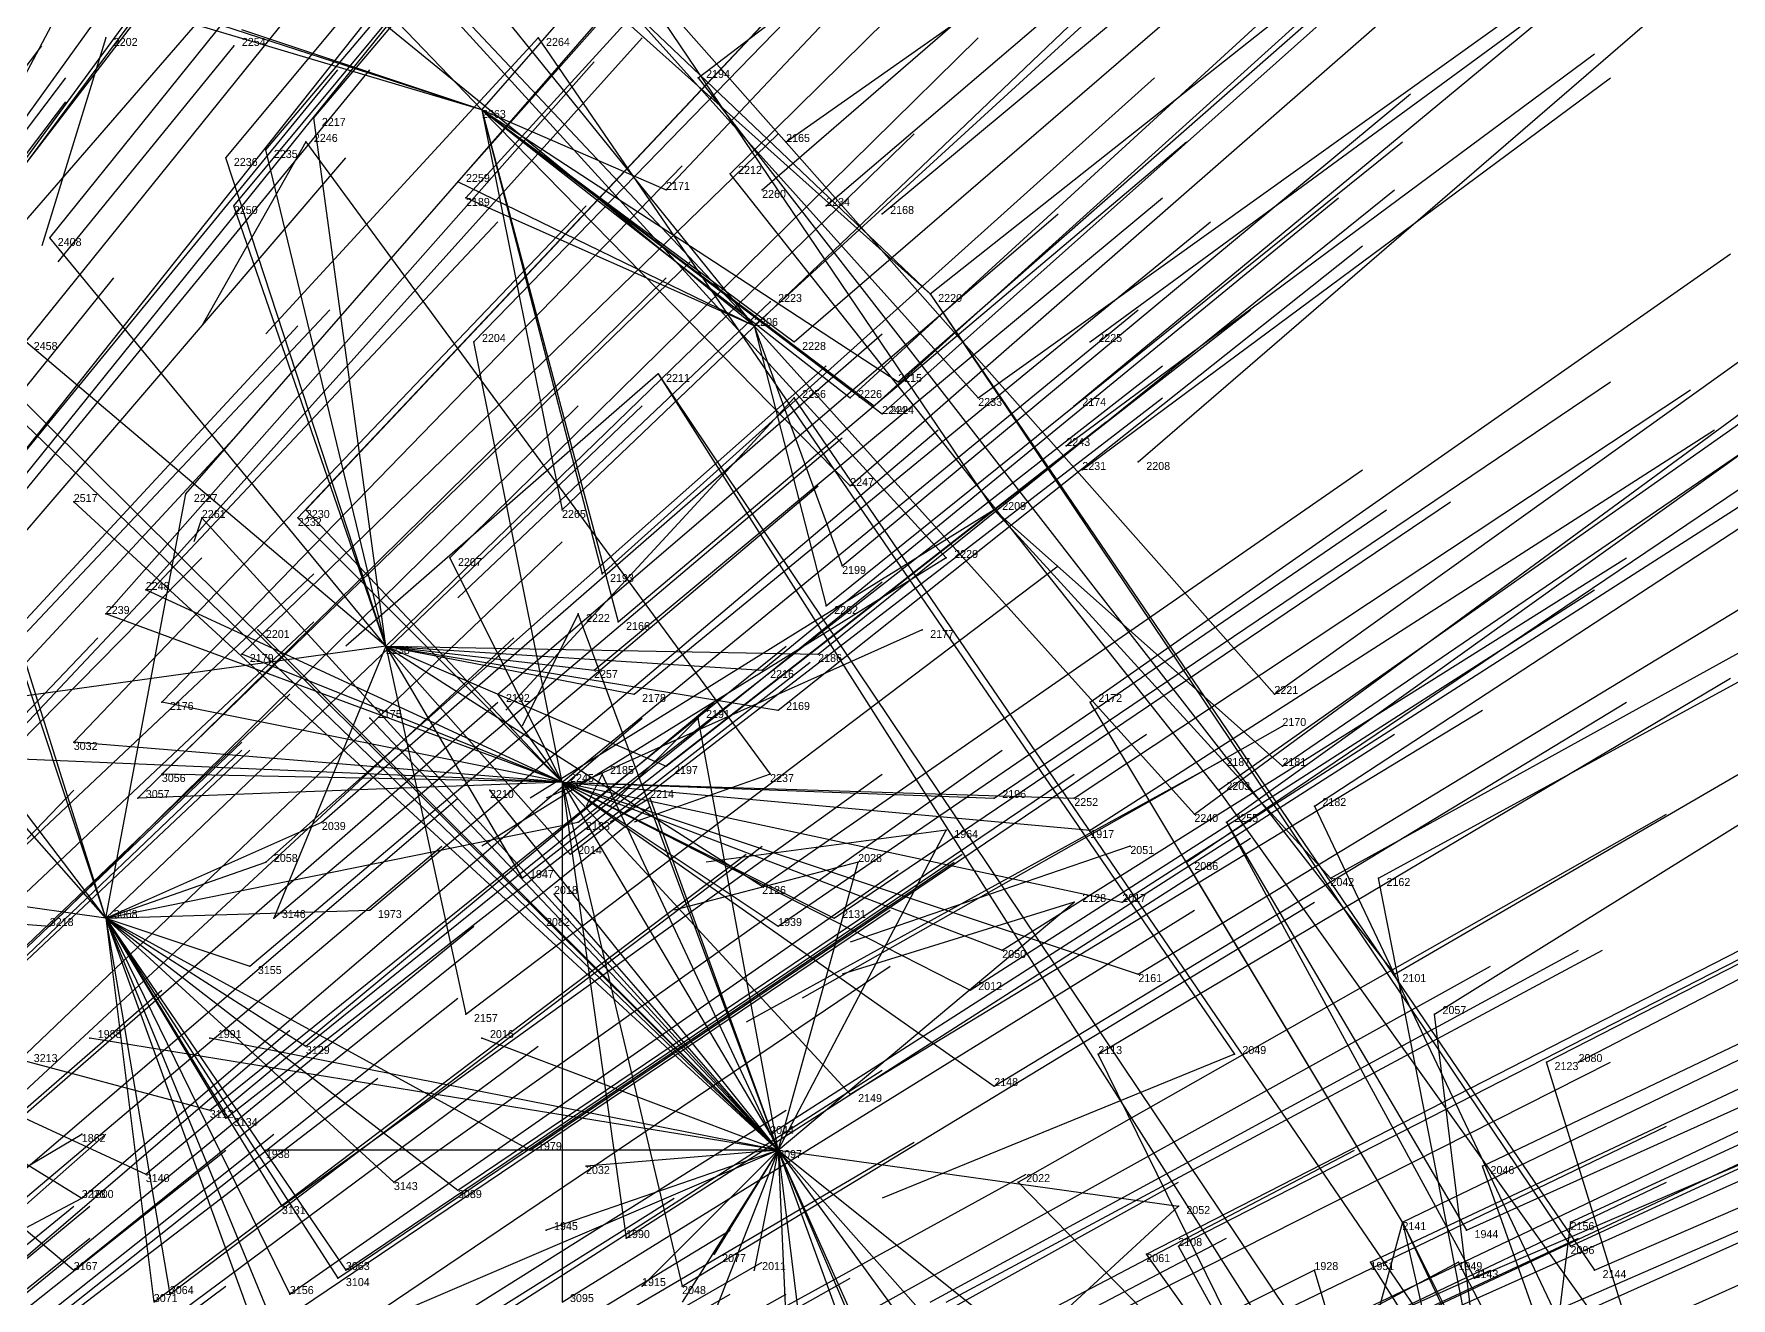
# Model space of a CAD drawing. Extents: x -0.5 to 0.59, y -0.5 to 0.58.
# Drawn here: x 0.251 to 0.4631, y 0.1965 to 0.3545 of the extents above; entities that cross this region are included whole.
import ezdxf

# ---------------------------------------------------------------- set-up
doc = ezdxf.new("R2010")
doc.units = 0
for name, color, linetype in [('Facilities', 3, 'CONTINUOUS'), ('Facilities_lines', 3, 'CONTINUOUS'), ('Normals', 1, 'CONTINUOUS'), ('Source_points', 5, 'CONTINUOUS'), ('Text', 3, 'CONTINUOUS')]:
    doc.layers.add(name, color=color, linetype=linetype)

msp = doc.modelspace()

# ---------------------------------------------------------------- linework, layer by layer
at = {"layer": 'Facilities', "color": 3}
for p in [(0.26, 0.354, -1.25), (0.276, 0.353, -1.25), (0.314, 0.354, -1.25), (0.334, 0.349, -1.25), (0.307, 0.345, -1.153), (0.285, 0.341, -1.25), (0.345, 0.341, -1.25), (0.342, 0.335, -1.196), (0.35, 0.333, -1.208), (0.357, 0.332, -1.25), (0.343, 0.321, -1.25), (0.363, 0.322, -1.25), (0.341, 0.318, -1.165), (0.383, 0.316, -1.243), (0.329, 0.312, -1.25), (0.381, 0.308, -1.226), (0.38, 0.303, -1.25), (0.382, 0.3, -1.25), (0.389, 0.301, -1.25), (0.371, 0.295, -1.25), (0.362, 0.28, -1.25), (0.295, 0.278, -1.012), (0.407, 0.268, -1.25), (0.4, 0.264, -1.25), (0.317, 0.261, -1.028), (0.399, 0.26, -1.192), (0.411, 0.258, -1.214), (0.4, 0.256, -1.188), (0.388, 0.253, -1.25), (0.26, 0.244, -0.892), (0.444, 0.226, -1.245), (0.344, 0.215, -1.25), (0.422, 0.206, -1.173), (0.443, 0.206, -1.22)]:
    msp.add_point(p, dxfattribs=at)
at = {"layer": 'Facilities_lines', "color": 3}
for p, q in [((0.363, 0.322, -1.25), (0.237, 0.435, -1.238)), ((0.363, 0.322, -1.25), (0.279, 0.402, -1.223)), ((0.307, 0.345, -1.153), (0.259, 0.395, -1.18)), ((0.272, 0.391, -1.25), (0.365, 0.289, -1.25)), ((0.341, 0.318, -1.165), (0.278, 0.385, -1.187)), ((0.344, 0.215, -1.25), (0.176, 0.377, -1.25)), ((0.308, 0.377, -1.25), (0.369, 0.309, -1.203)), ((0.314, 0.376, -1.224), (0.406, 0.272, -1.221)), ((0.341, 0.318, -1.165), (0.295, 0.375, -1.193)), ((0.371, 0.295, -1.25), (0.321, 0.369, -1.223)), ((0.307, 0.345, -1.153), (0.27, 0.357, -1.12)), ((0.341, 0.318, -1.165), (0.292, 0.358, -1.155)), ((0.307, 0.345, -1.153), (0.27, 0.356, -1.117)), ((0.307, 0.345, -1.153), (0.277, 0.355, -1.126)), ((0.344, 0.215, -1.25), (0.206, 0.352, -1.25)), ((0.314, 0.354, -1.25), (0.401, 0.227, -1.25)), ((0.334, 0.349, -1.25), (0.421, 0.237, -1.208)), ((0.295, 0.278, -1.012), (0.286, 0.344, -1.119)), ((0.307, 0.345, -1.153), (0.359, 0.311, -1.188)), ((0.307, 0.345, -1.153), (0.324, 0.281, -1.071)), ((0.307, 0.345, -1.153), (0.322, 0.287, -1.078)), ((0.307, 0.345, -1.153), (0.33, 0.335, -1.176)), ((0.307, 0.345, -1.153), (0.357, 0.307, -1.178)), ((0.307, 0.345, -1.153), (0.353, 0.309, -1.174)), ((0.307, 0.345, -1.153), (0.346, 0.316, -1.171)), ((0.307, 0.345, -1.153), (0.356, 0.308, -1.177)), ((0.307, 0.345, -1.153), (0.353, 0.298, -1.156)), ((0.307, 0.345, -1.153), (0.317, 0.295, -1.082)), ((0.295, 0.278, -1.012), (0.28, 0.34, -1.102)), ((0.285, 0.341, -1.25), (0.343, 0.262, -1.25)), ((0.295, 0.278, -1.012), (0.275, 0.339, -1.091)), ((0.341, 0.318, -1.165), (0.304, 0.336, -1.134)), ((0.399, 0.26, -1.192), (0.338, 0.337, -1.194)), ((0.295, 0.278, -1.012), (0.276, 0.333, -1.081)), ((0.341, 0.318, -1.165), (0.305, 0.334, -1.13)), ((0.295, 0.278, -1.012), (0.253, 0.329, -1.037)), ((0.363, 0.322, -1.25), (0.443, 0.203, -1.218)), ((0.363, 0.322, -1.25), (0.446, 0.2, -1.222)), ((0.295, 0.278, -1.012), (0.25, 0.316, -1.007)), ((0.317, 0.261, -1.028), (0.306, 0.316, -1.101)), ((0.341, 0.318, -1.165), (0.352, 0.288, -1.136)), ((0.341, 0.318, -1.165), (0.396, 0.257, -1.179)), ((0.341, 0.318, -1.165), (0.35, 0.283, -1.126)), ((0.329, 0.312, -1.25), (0.418, 0.172, -1.25)), ((0.329, 0.312, -1.25), (0.429, 0.163, -1.25)), ((0.432, 0.183, -1.25), (0.346, 0.309, -1.25)), ((0.26, 0.244, -0.892), (0.27, 0.297, -1.004)), ((0.26, 0.244, -0.892), (0.244, 0.295, -0.958)), ((0.344, 0.215, -1.25), (0.256, 0.296, -1.25)), ((0.317, 0.261, -1.028), (0.285, 0.295, -1.025)), ((0.371, 0.295, -1.25), (0.413, 0.249, -1.205)), ((0.371, 0.295, -1.25), (0.407, 0.263, -1.211)), ((0.344, 0.215, -1.25), (0.272, 0.294, -1.25)), ((0.317, 0.261, -1.028), (0.284, 0.294, -1.022)), ((0.26, 0.244, -0.892), (0.244, 0.292, -0.951)), ((0.317, 0.261, -1.028), (0.303, 0.289, -1.046)), ((0.317, 0.261, -1.028), (0.265, 0.285, -0.973)), ((0.317, 0.261, -1.028), (0.26, 0.282, -0.959)), ((0.344, 0.215, -1.25), (0.319, 0.282, -1.25)), ((0.344, 0.215, -1.25), (0.279, 0.28, -1.25)), ((0.295, 0.278, -1.012), (0.23, 0.269, -0.884)), ((0.26, 0.244, -0.892), (0.23, 0.278, -0.903)), ((0.26, 0.244, -0.892), (0.234, 0.278, -0.908)), ((0.295, 0.278, -1.012), (0.281, 0.244, -0.931)), ((0.295, 0.278, -1.012), (0.349, 0.277, -1.113)), ((0.295, 0.278, -1.012), (0.312, 0.249, -0.999)), ((0.295, 0.278, -1.012), (0.342, 0.248, -1.055)), ((0.295, 0.278, -1.012), (0.305, 0.232, -0.958)), ((0.295, 0.278, -1.012), (0.344, 0.27, -1.094)), ((0.295, 0.278, -1.012), (0.326, 0.272, -1.061)), ((0.295, 0.278, -1.012), (0.318, 0.252, -1.015)), ((0.295, 0.278, -1.012), (0.33, 0.263, -1.055)), ((0.295, 0.278, -1.012), (0.342, 0.275, -1.097)), ((0.295, 0.278, -1.012), (0.321, 0.275, -1.055)), ((0.317, 0.261, -1.028), (0.277, 0.277, -0.979)), ((0.317, 0.261, -1.028), (0.309, 0.272, -1.029)), ((0.317, 0.261, -1.028), (0.267, 0.271, -0.952)), ((0.422, 0.206, -1.173), (0.383, 0.271, -1.173)), ((0.344, 0.215, -1.25), (0.293, 0.269, -1.25)), ((0.344, 0.215, -1.25), (0.334, 0.269, -1.25)), ((0.317, 0.261, -1.028), (0.256, 0.266, -0.923)), ((0.317, 0.261, -1.028), (0.246, 0.264, -0.901)), ((0.317, 0.261, -1.028), (0.264, 0.259, -0.925)), ((0.317, 0.261, -1.028), (0.267, 0.262, -0.934)), ((0.317, 0.261, -1.028), (0.383, 0.255, -1.149)), ((0.317, 0.261, -1.028), (0.344, 0.243, -1.053)), ((0.317, 0.261, -1.028), (0.325, 0.204, -0.959)), ((0.317, 0.261, -1.028), (0.368, 0.235, -1.092)), ((0.317, 0.261, -1.028), (0.387, 0.246, -1.146)), ((0.317, 0.261, -1.028), (0.343, 0.217, -1.014)), ((0.317, 0.261, -1.028), (0.332, 0.198, -0.966)), ((0.317, 0.261, -1.028), (0.372, 0.24, -1.106)), ((0.317, 0.261, -1.028), (0.351, 0.244, -1.07)), ((0.317, 0.261, -1.028), (0.371, 0.223, -1.082)), ((0.317, 0.261, -1.028), (0.353, 0.222, -1.042)), ((0.317, 0.261, -1.028), (0.389, 0.237, -1.137)), ((0.317, 0.261, -1.028), (0.371, 0.259, -1.132)), ((0.317, 0.261, -1.028), (0.381, 0.259, -1.151)), ((0.317, 0.261, -1.028), (0.317, 0.196, -0.932)), ((0.344, 0.215, -1.25), (0.322, 0.262, -1.25)), ((0.344, 0.215, -1.25), (0.308, 0.26, -1.25)), ((0.344, 0.215, -1.25), (0.328, 0.259, -1.25)), ((0.399, 0.26, -1.192), (0.464, 0.169, -1.235)), ((0.411, 0.258, -1.214), (0.458, 0.159, -1.213)), ((0.26, 0.244, -0.892), (0.287, 0.256, -0.961)), ((0.26, 0.244, -0.892), (0.319, 0.256, -1.022)), ((0.344, 0.215, -1.25), (0.365, 0.255, -1.25)), ((0.4, 0.256, -1.188), (0.43, 0.205, -1.191)), ((0.4, 0.256, -1.188), (0.431, 0.199, -1.187)), ((0.26, 0.244, -0.892), (0.203, 0.252, -0.809)), ((0.26, 0.244, -0.892), (0.28, 0.251, -0.941)), ((0.344, 0.215, -1.25), (0.354, 0.251, -1.25)), ((0.422, 0.206, -1.173), (0.395, 0.251, -1.171)), ((0.432, 0.183, -1.25), (0.419, 0.249, -1.219)), ((0.185, 0.248, -0.774), (0.253, 0.243, -0.878)), ((0.344, 0.215, -1.25), (0.316, 0.247, -1.25)), ((0.344, 0.215, -1.25), (0.381, 0.246, -1.25)), ((0.26, 0.244, -0.892), (0.293, 0.245, -0.955)), ((0.26, 0.244, -0.892), (0.268, 0.197, -0.831)), ((0.26, 0.244, -0.892), (0.29, 0.2, -0.88)), ((0.26, 0.244, -0.892), (0.313, 0.215, -0.95)), ((0.26, 0.244, -0.892), (0.266, 0.196, -0.826)), ((0.26, 0.244, -0.892), (0.304, 0.21, -0.924)), ((0.26, 0.244, -0.892), (0.289, 0.199, -0.877)), ((0.26, 0.244, -0.892), (0.281, 0.193, -0.852)), ((0.26, 0.244, -0.892), (0.285, 0.228, -0.912)), ((0.26, 0.244, -0.892), (0.282, 0.208, -0.875)), ((0.26, 0.244, -0.892), (0.275, 0.219, -0.879)), ((0.26, 0.244, -0.892), (0.281, 0.186, -0.842)), ((0.26, 0.244, -0.892), (0.296, 0.211, -0.908)), ((0.26, 0.244, -0.892), (0.278, 0.238, -0.916)), ((0.26, 0.244, -0.892), (0.283, 0.197, -0.862)), ((0.344, 0.215, -1.25), (0.315, 0.244, -1.25)), ((0.213, 0.236, -0.796), (0.256, 0.2, -0.812)), ((0.213, 0.236, -0.796), (0.273, 0.22, -0.876)), ((0.213, 0.236, -0.796), (0.265, 0.212, -0.848)), ((0.213, 0.236, -0.796), (0.257, 0.209, -0.828)), ((0.432, 0.183, -1.25), (0.426, 0.232, -1.213)), ((0.344, 0.215, -1.25), (0.258, 0.229, -1.25)), ((0.344, 0.215, -1.25), (0.273, 0.229, -1.25)), ((0.344, 0.215, -1.25), (0.307, 0.229, -1.25)), ((0.41, 0.174, -1.113), (0.384, 0.227, -1.115)), ((0.493, 0.054, -1.241), (0.44, 0.226, -1.236)), ((0.127, 0.14, -1.25), (0.257, 0.217, -1.25)), ((0.344, 0.215, -1.25), (0.28, 0.215, -1.25)), ((0.344, 0.215, -1.25), (0.288, 0.191, -1.25)), ((0.344, 0.215, -1.25), (0.315, 0.205, -1.25)), ((0.344, 0.215, -1.25), (0.32, 0.213, -1.25)), ((0.344, 0.215, -1.25), (0.326, 0.169, -1.25)), ((0.344, 0.215, -1.25), (0.327, 0.198, -1.25)), ((0.344, 0.215, -1.25), (0.332, 0.196, -1.25)), ((0.344, 0.215, -1.25), (0.336, 0.202, -1.25)), ((0.344, 0.215, -1.25), (0.341, 0.2, -1.25)), ((0.344, 0.215, -1.25), (0.346, 0.17, -1.25)), ((0.344, 0.215, -1.25), (0.35, 0.166, -1.25)), ((0.344, 0.215, -1.25), (0.375, 0.18, -1.25)), ((0.344, 0.215, -1.25), (0.361, 0.177, -1.25)), ((0.344, 0.215, -1.25), (0.374, 0.191, -1.25)), ((0.344, 0.215, -1.25), (0.377, 0.124, -1.25)), ((0.344, 0.215, -1.25), (0.394, 0.208, -1.25)), ((0.344, 0.215, -1.25), (0.457, 0.06, -1.25)), ((0.344, 0.215, -1.25), (0.359, 0.18, -1.25)), ((0.468, 0.111, -1.202), (0.432, 0.213, -1.204)), ((0.41, 0.174, -1.113), (0.374, 0.211, -1.074)), ((0.127, 0.14, -1.25), (0.257, 0.209, -1.25)), ((0.422, 0.206, -1.173), (0.416, 0.184, -1.137)), ((0.422, 0.206, -1.173), (0.462, 0.126, -1.196)), ((0.422, 0.206, -1.173), (0.459, 0.128, -1.192)), ((0.422, 0.206, -1.173), (0.43, 0.171, -1.157)), ((0.443, 0.206, -1.22), (0.437, 0.158, -1.25)), ((0.41, 0.174, -1.113), (0.39, 0.202, -1.097)), ((0.41, 0.174, -1.113), (0.394, 0.203, -1.108)), ((0.459, 0.041, -1.25), (0.411, 0.2, -1.25)), ((0.451, 0.149, -1.187), (0.418, 0.201, -1.159)), ((0.476, 0.111, -1.222), (0.429, 0.201, -1.25))]:
    msp.add_line(p, q, dxfattribs=at)
at = {"layer": 'Normals', "color": 1}
for p, q in [((0.286, 0.344, -1.119), (0.346, 0.415, -1.082)), ((0.307, 0.345, -1.153), (0.368, 0.415, -1.118)), ((0.275, 0.339, -1.091), (0.334, 0.41, -1.053)), ((0.28, 0.34, -1.102), (0.34, 0.411, -1.064)), ((0.304, 0.336, -1.134), (0.366, 0.406, -1.097)), ((0.33, 0.335, -1.176), (0.397, 0.406, -1.155)), ((0.338, 0.337, -1.194), (0.409, 0.407, -1.18)), ((0.242, 0.328, -1.02), (0.297, 0.403, -0.982)), ((0.276, 0.333, -1.081), (0.335, 0.404, -1.043)), ((0.237, 0.326, -1.007), (0.291, 0.401, -0.969)), ((0.253, 0.329, -1.037), (0.311, 0.401, -0.999)), ((0.305, 0.334, -1.13), (0.367, 0.402, -1.092)), ((0.342, 0.335, -1.196), (0.417, 0.4, -1.19)), ((0.334, 0.349, -1.25), (0.398, 0.398, -1.31)), ((0.35, 0.333, -1.208), (0.426, 0.398, -1.206)), ((0.272, 0.391, -1.25), (0.246, 0.342, -1.167)), ((0.25, 0.316, -1.007), (0.308, 0.388, -0.969)), ((0.357, 0.332, -1.25), (0.423, 0.387, -1.302)), ((0.345, 0.341, -1.25), (0.406, 0.384, -1.317)), ((0.306, 0.316, -1.101), (0.371, 0.383, -1.063)), ((0.341, 0.318, -1.165), (0.412, 0.383, -1.138)), ((0.226, 0.306, -0.95), (0.281, 0.38, -0.912)), ((0.346, 0.316, -1.171), (0.419, 0.379, -1.147)), ((0.359, 0.311, -1.188), (0.433, 0.376, -1.173)), ((0.353, 0.309, -1.174), (0.425, 0.375, -1.152)), ((0.356, 0.308, -1.177), (0.429, 0.374, -1.16)), ((0.383, 0.316, -1.243), (0.462, 0.374, -1.265)), ((0.357, 0.307, -1.178), (0.431, 0.373, -1.163)), ((0.381, 0.308, -1.226), (0.457, 0.371, -1.243)), ((0.281, 0.367, -1.25), (0.242, 0.322, -1.17)), ((0.244, 0.295, -0.958), (0.302, 0.368, -0.92)), ((0.27, 0.297, -1.004), (0.331, 0.367, -0.967)), ((0.363, 0.322, -1.25), (0.421, 0.368, -1.317)), ((0.369, 0.309, -1.203), (0.45, 0.367, -1.207)), ((0.212, 0.289, -0.895), (0.269, 0.363, -0.859)), ((0.244, 0.292, -0.951), (0.302, 0.364, -0.913)), ((0.285, 0.295, -1.025), (0.349, 0.363, -0.989)), ((0.284, 0.294, -1.022), (0.348, 0.362, -0.986)), ((0.353, 0.298, -1.156), (0.425, 0.361, -1.127)), ((0.317, 0.295, -1.082), (0.384, 0.359, -1.045)), ((0.389, 0.301, -1.25), (0.455, 0.358, -1.299)), ((0.196, 0.279, -0.852), (0.252, 0.353, -0.816)), ((0.26, 0.354, -1.25), (0.252, 0.328, -1.154)), ((0.276, 0.353, -1.25), (0.254, 0.326, -1.156)), ((0.265, 0.285, -0.973), (0.327, 0.354, -0.936)), ((0.314, 0.354, -1.25), (0.28, 0.317, -1.163)), ((0.303, 0.289, -1.046), (0.369, 0.354, -1.01)), ((0.38, 0.303, -1.25), (0.446, 0.352, -1.307)), ((0.23, 0.278, -0.903), (0.289, 0.35, -0.866)), ((0.234, 0.278, -0.908), (0.293, 0.35, -0.871)), ((0.26, 0.282, -0.959), (0.321, 0.351, -0.921)), ((0.199, 0.275, -0.848), (0.255, 0.349, -0.811)), ((0.322, 0.287, -1.078), (0.391, 0.349, -1.041)), ((0.382, 0.3, -1.25), (0.448, 0.349, -1.307)), ((0.199, 0.272, -0.842), (0.255, 0.346, -0.806)), ((0.352, 0.288, -1.136), (0.423, 0.347, -1.099)), ((0.277, 0.277, -0.979), (0.344, 0.342, -0.942)), ((0.295, 0.278, -1.012), (0.361, 0.342, -0.975)), ((0.285, 0.341, -1.25), (0.272, 0.318, -1.154)), ((0.324, 0.281, -1.071), (0.395, 0.341, -1.035)), ((0.35, 0.283, -1.126), (0.422, 0.341, -1.088)), ((0.23, 0.269, -0.884), (0.29, 0.339, -0.846)), ((0.267, 0.271, -0.952), (0.332, 0.338, -0.914)), ((0.256, 0.266, -0.923), (0.32, 0.333, -0.885)), ((0.321, 0.275, -1.055), (0.392, 0.334, -1.018)), ((0.342, 0.275, -1.097), (0.414, 0.334, -1.06)), ((0.349, 0.277, -1.113), (0.421, 0.335, -1.076)), ((0.246, 0.264, -0.901), (0.309, 0.331, -0.863)), ((0.309, 0.272, -1.029), (0.379, 0.332, -0.992)), ((0.326, 0.272, -1.061), (0.398, 0.331, -1.023)), ((0.406, 0.272, -1.221), (0.487, 0.33, -1.227)), ((0.344, 0.27, -1.094), (0.417, 0.328, -1.057)), ((0.383, 0.271, -1.173), (0.463, 0.327, -1.152)), ((0.267, 0.262, -0.934), (0.333, 0.326, -0.897)), ((0.203, 0.252, -0.809), (0.261, 0.324, -0.772)), ((0.264, 0.259, -0.925), (0.33, 0.324, -0.887)), ((0.343, 0.321, -1.25), (0.304, 0.284, -1.166)), ((0.224, 0.252, -0.843), (0.288, 0.32, -0.807)), ((0.317, 0.261, -1.028), (0.389, 0.32, -0.99)), ((0.33, 0.263, -1.055), (0.403, 0.32, -1.017)), ((0.407, 0.263, -1.211), (0.489, 0.319, -1.21)), ((0.221, 0.25, -0.833), (0.284, 0.318, -0.796)), ((0.287, 0.256, -0.961), (0.357, 0.317, -0.924)), ((0.399, 0.26, -1.192), (0.48, 0.317, -1.178)), ((0.396, 0.257, -1.179), (0.475, 0.315, -1.163)), ((0.4, 0.256, -1.188), (0.481, 0.314, -1.176)), ((0.28, 0.251, -0.941), (0.35, 0.313, -0.904)), ((0.329, 0.312, -1.25), (0.29, 0.278, -1.164)), ((0.319, 0.256, -1.022), (0.392, 0.313, -0.985)), ((0.411, 0.258, -1.214), (0.495, 0.313, -1.214)), ((0.371, 0.259, -1.132), (0.448, 0.311, -1.095)), ((0.381, 0.259, -1.151), (0.458, 0.31, -1.114)), ((0.253, 0.243, -0.878), (0.319, 0.308, -0.839)), ((0.26, 0.244, -0.892), (0.327, 0.308, -0.854)), ((0.346, 0.309, -1.25), (0.31, 0.27, -1.165)), ((0.318, 0.252, -1.015), (0.392, 0.309, -0.978)), ((0.312, 0.249, -0.999), (0.385, 0.306, -0.961)), ((0.213, 0.236, -0.796), (0.277, 0.305, -0.76)), ((0.281, 0.244, -0.931), (0.352, 0.304, -0.893)), ((0.293, 0.245, -0.955), (0.364, 0.305, -0.919)), ((0.383, 0.255, -1.149), (0.461, 0.305, -1.112)), ((0.395, 0.251, -1.171), (0.475, 0.305, -1.146)), ((0.342, 0.248, -1.055), (0.417, 0.3, -1.016)), ((0.278, 0.238, -0.916), (0.349, 0.298, -0.879)), ((0.413, 0.249, -1.205), (0.5, 0.297, -1.205)), ((0.419, 0.249, -1.219), (0.507, 0.297, -1.228)), ((0.256, 0.296, -1.25), (0.256, 0.296, -1.15)), ((0.371, 0.295, -1.25), (0.313, 0.259, -1.177)), ((0.344, 0.243, -1.053), (0.42, 0.295, -1.014)), ((0.351, 0.244, -1.07), (0.428, 0.296, -1.032)), ((0.387, 0.246, -1.146), (0.465, 0.296, -1.109)), ((0.272, 0.294, -1.25), (0.271, 0.291, -1.15)), ((0.25, 0.227, -0.844), (0.317, 0.291, -0.805)), ((0.207, 0.223, -0.761), (0.272, 0.289, -0.724)), ((0.365, 0.289, -1.25), (0.307, 0.253, -1.177)), ((0.372, 0.24, -1.106), (0.45, 0.289, -1.069)), ((0.218, 0.223, -0.78), (0.286, 0.287, -0.744)), ((0.305, 0.232, -0.958), (0.379, 0.288, -0.921)), ((0.421, 0.237, -1.208), (0.507, 0.287, -1.213)), ((0.285, 0.228, -0.912), (0.357, 0.286, -0.875)), ((0.368, 0.235, -1.092), (0.446, 0.285, -1.054)), ((0.389, 0.237, -1.137), (0.468, 0.285, -1.1)), ((0.426, 0.232, -1.213), (0.511, 0.285, -1.222)), ((0.319, 0.282, -1.25), (0.312, 0.268, -1.151)), ((0.219, 0.218, -0.771), (0.286, 0.281, -0.734)), ((0.279, 0.28, -1.25), (0.279, 0.28, -1.15)), ((0.362, 0.28, -1.25), (0.315, 0.259, -1.165)), ((0.195, 0.212, -0.72), (0.259, 0.279, -0.683)), ((0.243, 0.216, -0.812), (0.311, 0.279, -0.775)), ((0.273, 0.22, -0.876), (0.345, 0.278, -0.838)), ((0.275, 0.219, -0.879), (0.348, 0.276, -0.842)), ((0.384, 0.227, -1.115), (0.463, 0.274, -1.077)), ((0.216, 0.208, -0.751), (0.283, 0.272, -0.713)), ((0.239, 0.21, -0.796), (0.309, 0.271, -0.758)), ((0.265, 0.212, -0.848), (0.336, 0.271, -0.81)), ((0.353, 0.222, -1.042), (0.432, 0.27, -1.005)), ((0.371, 0.223, -1.082), (0.45, 0.271, -1.044)), ((0.44, 0.226, -1.236), (0.526, 0.27, -1.263)), ((0.444, 0.226, -1.245), (0.529, 0.27, -1.272)), ((0.257, 0.209, -0.828), (0.327, 0.269, -0.79)), ((0.293, 0.269, -1.25), (0.293, 0.269, -1.15)), ((0.334, 0.269, -1.25), (0.323, 0.258, -1.151)), ((0.407, 0.268, -1.25), (0.347, 0.234, -1.178)), ((0.21, 0.202, -0.729), (0.277, 0.266, -0.692)), ((0.313, 0.215, -0.95), (0.39, 0.267, -0.913)), ((0.343, 0.217, -1.014), (0.421, 0.267, -0.977)), ((0.21, 0.201, -0.726), (0.277, 0.265, -0.689)), ((0.211, 0.202, -0.73), (0.278, 0.265, -0.692)), ((0.296, 0.211, -0.908), (0.372, 0.265, -0.873)), ((0.4, 0.264, -1.25), (0.34, 0.231, -1.176)), ((0.282, 0.208, -0.875), (0.357, 0.262, -0.839)), ((0.304, 0.21, -0.924), (0.381, 0.262, -0.888)), ((0.322, 0.262, -1.25), (0.32, 0.258, -1.15)), ((0.343, 0.262, -1.25), (0.326, 0.256, -1.152)), ((0.192, 0.193, -0.68), (0.256, 0.26, -0.642)), ((0.234, 0.199, -0.768), (0.304, 0.259, -0.731)), ((0.308, 0.26, -1.25), (0.308, 0.26, -1.15)), ((0.328, 0.259, -1.25), (0.323, 0.256, -1.15)), ((0.256, 0.2, -0.812), (0.328, 0.258, -0.774)), ((0.374, 0.211, -1.074), (0.455, 0.257, -1.036)), ((0.365, 0.255, -1.25), (0.335, 0.251, -1.155)), ((0.432, 0.213, -1.204), (0.522, 0.256, -1.212)), ((0.231, 0.193, -0.751), (0.302, 0.253, -0.714)), ((0.268, 0.197, -0.831), (0.342, 0.253, -0.794)), ((0.325, 0.204, -0.959), (0.403, 0.254, -0.922)), ((0.388, 0.253, -1.25), (0.353, 0.241, -1.157)), ((0.266, 0.196, -0.826), (0.34, 0.252, -0.788)), ((0.289, 0.199, -0.877), (0.366, 0.251, -0.841)), ((0.29, 0.2, -0.88), (0.367, 0.252, -0.844)), ((0.354, 0.251, -1.25), (0.331, 0.245, -1.153)), ((0.283, 0.197, -0.862), (0.359, 0.25, -0.826)), ((0.316, 0.247, -1.25), (0.316, 0.247, -1.15)), ((0.332, 0.198, -0.966), (0.411, 0.246, -0.929)), ((0.381, 0.246, -1.25), (0.352, 0.237, -1.155)), ((0.422, 0.206, -1.173), (0.509, 0.248, -1.148)), ((0.43, 0.205, -1.191), (0.521, 0.246, -1.183)), ((0.443, 0.206, -1.22), (0.532, 0.247, -1.237)), ((0.281, 0.193, -0.852), (0.358, 0.245, -0.815)), ((0.315, 0.244, -1.25), (0.315, 0.244, -1.15)), ((0.317, 0.196, -0.932), (0.396, 0.245, -0.895)), ((0.39, 0.202, -1.097), (0.472, 0.244, -1.06)), ((0.394, 0.203, -1.108), (0.476, 0.245, -1.07)), ((0.443, 0.203, -1.218), (0.532, 0.244, -1.235)), ((0.234, 0.184, -0.745), (0.306, 0.243, -0.708)), ((0.363, 0.196, -1.03), (0.444, 0.24, -0.993)), ((0.365, 0.196, -1.037), (0.447, 0.24, -0.999)), ((0.418, 0.201, -1.159), (0.503, 0.241, -1.125)), ((0.281, 0.186, -0.842), (0.358, 0.238, -0.805)), ((0.352, 0.193, -1.003), (0.433, 0.238, -0.966)), ((0.431, 0.199, -1.187), (0.522, 0.238, -1.174)), ((0.446, 0.2, -1.222), (0.536, 0.239, -1.242)), ((0.197, 0.174, -0.657), (0.267, 0.235, -0.62)), ((0.231, 0.176, -0.726), (0.304, 0.234, -0.689)), ((0.423, 0.194, -1.164), (0.508, 0.234, -1.131)), ((0.212, 0.169, -0.678), (0.283, 0.23, -0.641)), ((0.258, 0.229, -1.25), (0.258, 0.229, -1.15)), ((0.273, 0.229, -1.25), (0.273, 0.229, -1.15)), ((0.307, 0.229, -1.25), (0.307, 0.229, -1.15)), ((0.24, 0.173, -0.74), (0.314, 0.228, -0.702)), ((0.401, 0.227, -1.25), (0.357, 0.209, -1.162)), ((0.279, 0.175, -0.822), (0.357, 0.225, -0.785)), ((0.365, 0.184, -1.022), (0.448, 0.226, -0.985)), ((0.396, 0.185, -1.091), (0.48, 0.225, -1.055)), ((0.221, 0.168, -0.694), (0.294, 0.224, -0.656)), ((0.425, 0.186, -1.16), (0.51, 0.224, -1.123)), ((0.416, 0.184, -1.137), (0.501, 0.221, -1.099)), ((0.267, 0.171, -0.793), (0.345, 0.22, -0.755)), ((0.191, 0.156, -0.617), (0.26, 0.217, -0.579)), ((0.208, 0.159, -0.655), (0.281, 0.217, -0.617)), ((0.257, 0.217, -1.25), (0.257, 0.217, -1.15)), ((0.372, 0.178, -1.031), (0.455, 0.218, -0.993)), ((0.202, 0.157, -0.639), (0.275, 0.215, -0.603)), ((0.28, 0.215, -1.25), (0.28, 0.215, -1.15)), ((0.281, 0.169, -0.819), (0.361, 0.216, -0.782)), ((0.334, 0.172, -0.939), (0.416, 0.215, -0.902)), ((0.344, 0.215, -1.25), (0.342, 0.213, -1.15)), ((0.32, 0.213, -1.25), (0.32, 0.213, -1.15)), ((0.293, 0.167, -0.844), (0.375, 0.212, -0.807)), ((0.313, 0.166, -0.885), (0.394, 0.211, -0.848)), ((0.371, 0.171, -1.021), (0.455, 0.211, -0.983)), ((0.381, 0.174, -1.046), (0.466, 0.212, -1.01)), ((0.41, 0.174, -1.113), (0.495, 0.212, -1.077)), ((0.184, 0.149, -0.592), (0.256, 0.208, -0.554)), ((0.187, 0.149, -0.597), (0.258, 0.208, -0.558)), ((0.253, 0.16, -0.749), (0.331, 0.209, -0.71)), ((0.257, 0.209, -1.25), (0.257, 0.209, -1.15)), ((0.394, 0.208, -1.25), (0.368, 0.184, -1.156)), ((0.186, 0.146, -0.591), (0.258, 0.204, -0.552)), ((0.259, 0.157, -0.758), (0.338, 0.205, -0.719)), ((0.315, 0.205, -1.25), (0.315, 0.205, -1.15)), ((0.318, 0.161, -0.891), (0.4, 0.204, -0.854)), ((0.36, 0.165, -0.99), (0.444, 0.204, -0.952)), ((0.336, 0.202, -1.25), (0.336, 0.202, -1.15)), ((0.262, 0.155, -0.761), (0.342, 0.201, -0.722)), ((0.341, 0.2, -1.25), (0.341, 0.2, -1.15)), ((0.348, 0.162, -0.961), (0.433, 0.2, -0.923)), ((0.429, 0.201, -1.25), (0.373, 0.171, -1.172)), ((0.411, 0.2, -1.25), (0.375, 0.182, -1.159)), ((0.201, 0.143, -0.616), (0.275, 0.198, -0.578)), ((0.273, 0.154, -0.783), (0.353, 0.199, -0.744)), ((0.327, 0.198, -1.25), (0.327, 0.198, -1.15)), ((0.258, 0.151, -0.748), (0.338, 0.197, -0.709)), ((0.264, 0.152, -0.762), (0.345, 0.197, -0.723))]:
    msp.add_line(p, q, dxfattribs=at)
at = {"layer": 'Source_points', "color": 5}
for p in [(0.286, 0.344, -1.119), (0.28, 0.34, -1.102), (0.275, 0.339, -1.091), (0.304, 0.336, -1.134), (0.338, 0.337, -1.194), (0.276, 0.333, -1.081), (0.305, 0.334, -1.13), (0.33, 0.335, -1.176), (0.253, 0.329, -1.037), (0.306, 0.316, -1.101), (0.346, 0.316, -1.171), (0.359, 0.311, -1.188), (0.346, 0.309, -1.25), (0.353, 0.309, -1.174), (0.356, 0.308, -1.177), (0.369, 0.309, -1.203), (0.357, 0.307, -1.178), (0.27, 0.297, -1.004), (0.353, 0.298, -1.156), (0.256, 0.296, -1.25), (0.285, 0.295, -1.025), (0.317, 0.295, -1.082), (0.272, 0.294, -1.25), (0.284, 0.294, -1.022), (0.303, 0.289, -1.046), (0.365, 0.289, -1.25), (0.322, 0.287, -1.078), (0.352, 0.288, -1.136), (0.265, 0.285, -0.973), (0.26, 0.282, -0.959), (0.319, 0.282, -1.25), (0.35, 0.283, -1.126), (0.279, 0.28, -1.25), (0.324, 0.281, -1.071), (0.277, 0.277, -0.979), (0.349, 0.277, -1.113), (0.321, 0.275, -1.055), (0.342, 0.275, -1.097), (0.309, 0.272, -1.029), (0.326, 0.272, -1.061), (0.406, 0.272, -1.221), (0.267, 0.271, -0.952), (0.344, 0.27, -1.094), (0.383, 0.271, -1.173), (0.293, 0.269, -1.25), (0.334, 0.269, -1.25), (0.256, 0.266, -0.923), (0.33, 0.263, -1.055), (0.407, 0.263, -1.211), (0.267, 0.262, -0.934), (0.322, 0.262, -1.25), (0.343, 0.262, -1.25), (0.264, 0.259, -0.925), (0.308, 0.26, -1.25), (0.328, 0.259, -1.25), (0.371, 0.259, -1.132), (0.381, 0.259, -1.151), (0.396, 0.257, -1.179), (0.287, 0.256, -0.961), (0.319, 0.256, -1.022), (0.365, 0.255, -1.25), (0.383, 0.255, -1.149), (0.28, 0.251, -0.941), (0.318, 0.252, -1.015), (0.354, 0.251, -1.25), (0.395, 0.251, -1.171), (0.312, 0.249, -0.999), (0.413, 0.249, -1.205), (0.419, 0.249, -1.219), (0.316, 0.247, -1.25), (0.342, 0.248, -1.055), (0.381, 0.246, -1.25), (0.387, 0.246, -1.146), (0.281, 0.244, -0.931), (0.293, 0.245, -0.955), (0.315, 0.244, -1.25), (0.351, 0.244, -1.07), (0.253, 0.243, -0.878), (0.344, 0.243, -1.053), (0.372, 0.24, -1.106), (0.278, 0.238, -0.916), (0.389, 0.237, -1.137), (0.421, 0.237, -1.208), (0.368, 0.235, -1.092), (0.305, 0.232, -0.958), (0.426, 0.232, -1.213), (0.258, 0.229, -1.25), (0.273, 0.229, -1.25), (0.307, 0.229, -1.25), (0.285, 0.228, -0.912), (0.384, 0.227, -1.115), (0.401, 0.227, -1.25), (0.44, 0.226, -1.236), (0.371, 0.223, -1.082), (0.353, 0.222, -1.042), (0.273, 0.22, -0.876), (0.275, 0.219, -0.879), (0.257, 0.217, -1.25), (0.343, 0.217, -1.014), (0.28, 0.215, -1.25), (0.313, 0.215, -0.95), (0.32, 0.213, -1.25), (0.432, 0.213, -1.204), (0.265, 0.212, -0.848), (0.296, 0.211, -0.908), (0.304, 0.21, -0.924), (0.374, 0.211, -1.074), (0.257, 0.209, -1.25), (0.257, 0.209, -0.828), (0.282, 0.208, -0.875), (0.394, 0.208, -1.25), (0.315, 0.205, -1.25), (0.325, 0.204, -0.959), (0.43, 0.205, -1.191), (0.336, 0.202, -1.25), (0.39, 0.202, -1.097), (0.394, 0.203, -1.108), (0.443, 0.203, -1.218), (0.256, 0.2, -0.812), (0.29, 0.2, -0.88), (0.341, 0.2, -1.25), (0.411, 0.2, -1.25), (0.418, 0.201, -1.159), (0.429, 0.201, -1.25), (0.446, 0.2, -1.222), (0.289, 0.199, -0.877), (0.327, 0.198, -1.25), (0.332, 0.198, -0.966), (0.431, 0.199, -1.187), (0.268, 0.197, -0.831), (0.283, 0.197, -0.862)]:
    msp.add_point(p, dxfattribs=at)

# ---------------------------------------------------------------- texts
at = {"layer": 'Text', "color": 3}
for s, p in [('2202', (0.261, 0.353, -1.25)), ('2254', (0.277, 0.353, -1.25)), ('2264', (0.315, 0.353, -1.25)), ('2194', (0.335, 0.349, -1.25)), ('2217', (0.287, 0.343, -1.119)), ('2263', (0.307, 0.344, -1.153)), ('2246', (0.286, 0.341, -1.25)), ('2165', (0.345, 0.341, -1.25)), ('2235', (0.281, 0.339, -1.102)), ('2236', (0.276, 0.338, -1.091)), ('2212', (0.339, 0.337, -1.194)), ('2259', (0.305, 0.336, -1.134)), ('2171', (0.33, 0.335, -1.176)), ('2260', (0.342, 0.334, -1.196)), ('2250', (0.276, 0.332, -1.081)), ('2189', (0.305, 0.333, -1.13)), ('2234', (0.35, 0.333, -1.208)), ('2168', (0.358, 0.332, -1.25)), ('2408', (0.254, 0.328, -1.037)), ('2223', (0.344, 0.321, -1.25)), ('2220', (0.364, 0.321, -1.25)), ('2206', (0.341, 0.318, -1.165)), ('2458', (0.251, 0.315, -1.007)), ('2204', (0.307, 0.316, -1.101)), ('2228', (0.347, 0.315, -1.171)), ('2225', (0.384, 0.316, -1.243)), ('2211', (0.33, 0.311, -1.25)), ('2215', (0.359, 0.311, -1.188)), ('2256', (0.347, 0.309, -1.25)), ('2226', (0.354, 0.309, -1.174)), ('2244', (0.357, 0.307, -1.177)), ('2224', (0.358, 0.307, -1.178)), ('2233', (0.369, 0.308, -1.203)), ('2174', (0.382, 0.308, -1.226)), ('2243', (0.38, 0.303, -1.25)), ('2247', (0.353, 0.298, -1.156)), ('2231', (0.382, 0.3, -1.25)), ('2208', (0.39, 0.3, -1.25)), ('2517', (0.256, 0.296, -1.25)), ('2227', (0.271, 0.296, -1.004)), ('2261', (0.272, 0.294, -1.25)), ('2230', (0.285, 0.294, -1.025)), ('2265', (0.317, 0.294, -1.082)), ('2209', (0.372, 0.295, -1.25)), ('2232', (0.284, 0.293, -1.022)), ('2207', (0.304, 0.288, -1.046)), ('2229', (0.366, 0.289, -1.25)), ('2193', (0.323, 0.286, -1.078)), ('2199', (0.352, 0.287, -1.136)), ('2248', (0.265, 0.285, -0.973)), ('2239', (0.26, 0.282, -0.959)), ('2222', (0.32, 0.281, -1.25)), ('2262', (0.351, 0.282, -1.126)), ('2201', (0.28, 0.279, -1.25)), ('2166', (0.325, 0.28, -1.071)), ('2177', (0.363, 0.279, -1.25)), ('2238', (0.295, 0.277, -1.012)), ('2179', (0.278, 0.276, -0.979)), ('2186', (0.349, 0.276, -1.113)), ('2257', (0.321, 0.274, -1.055)), ('2216', (0.343, 0.274, -1.097)), ('2192', (0.31, 0.271, -1.029)), ('2178', (0.327, 0.271, -1.061)), ('2172', (0.384, 0.271, -1.173)), ('2221', (0.406, 0.272, -1.221)), ('2176', (0.268, 0.27, -0.952)), ('2175', (0.294, 0.269, -1.25)), ('2191', (0.335, 0.269, -1.25)), ('2169', (0.345, 0.27, -1.094)), ('2170', (0.407, 0.268, -1.25)), ('3032', (0.256, 0.265, -0.923)), ('2185', (0.323, 0.262, -1.25)), ('2197', (0.331, 0.262, -1.055)), ('2187', (0.4, 0.263, -1.25)), ('2181', (0.407, 0.263, -1.211)), ('3056', (0.267, 0.261, -0.934)), ('2245', (0.318, 0.261, -1.028)), ('2237', (0.343, 0.261, -1.25)), ('2203', (0.4, 0.26, -1.192)), ('3057', (0.265, 0.259, -0.925)), ('2210', (0.308, 0.259, -1.25)), ('2214', (0.328, 0.259, -1.25)), ('2196', (0.372, 0.259, -1.132)), ('2252', (0.381, 0.258, -1.151)), ('2182', (0.412, 0.258, -1.214)), ('2240', (0.396, 0.256, -1.179)), ('2255', (0.401, 0.256, -1.188)), ('2039', (0.287, 0.255, -0.961)), ('2183', (0.32, 0.255, -1.022)), ('1964', (0.366, 0.254, -1.25)), ('1917', (0.383, 0.254, -1.149)), ('2014', (0.319, 0.252, -1.015)), ('2051', (0.388, 0.252, -1.25)), ('2058', (0.281, 0.251, -0.941)), ('2028', (0.354, 0.251, -1.25)), ('2086', (0.396, 0.25, -1.171)), ('1947', (0.313, 0.249, -0.999)), ('2042', (0.413, 0.248, -1.205)), ('2162', (0.42, 0.248, -1.219)), ('2018', (0.316, 0.247, -1.25)), ('2126', (0.342, 0.247, -1.055)), ('2128', (0.382, 0.246, -1.25)), ('2017', (0.387, 0.246, -1.146)), ('3218', (0.253, 0.243, -0.878)), ('3068', (0.261, 0.244, -0.892)), ('3146', (0.282, 0.244, -0.931)), ('1973', (0.294, 0.244, -0.955)), ('2082', (0.315, 0.243, -1.25)), ('1939', (0.344, 0.243, -1.053)), ('2131', (0.352, 0.244, -1.07)), ('2050', (0.372, 0.239, -1.106)), ('3155', (0.279, 0.237, -0.916)), ('2012', (0.369, 0.235, -1.092)), ('2161', (0.389, 0.236, -1.137)), ('2101', (0.422, 0.236, -1.208)), ('2157', (0.306, 0.231, -0.958)), ('2057', (0.427, 0.232, -1.213)), ('1988', (0.259, 0.229, -1.25)), ('1991', (0.274, 0.229, -1.25)), ('2016', (0.308, 0.229, -1.25)), ('3213', (0.251, 0.226, -0.844)), ('3129', (0.285, 0.227, -0.912)), ('2113', (0.384, 0.227, -1.115)), ('2049', (0.402, 0.227, -1.25)), ('2080', (0.444, 0.226, -1.245)), ('2123', (0.441, 0.225, -1.236)), ('2148', (0.371, 0.223, -1.082)), ('2149', (0.354, 0.221, -1.042)), ('3112', (0.273, 0.219, -0.876)), ('3134', (0.276, 0.218, -0.879)), ('1862', (0.257, 0.216, -1.25)), ('2044', (0.343, 0.217, -1.014)), ('1938', (0.28, 0.214, -1.25)), ('1979', (0.314, 0.215, -0.95)), ('2097', (0.344, 0.214, -1.25)), ('2032', (0.32, 0.212, -1.25)), ('2046', (0.433, 0.212, -1.204)), ('3223', (0.257, 0.209, -0.828)), ('1900', (0.258, 0.209, -1.25)), ('3140', (0.265, 0.211, -0.848)), ('3143', (0.296, 0.21, -0.908)), ('3089', (0.304, 0.209, -0.924)), ('2022', (0.375, 0.211, -1.074)), ('3131', (0.282, 0.207, -0.875)), ('2052', (0.395, 0.207, -1.25)), ('1945', (0.316, 0.205, -1.25)), ('2141', (0.422, 0.205, -1.173)), ('2156', (0.443, 0.205, -1.22)), ('1990', (0.325, 0.204, -0.959)), ('2108', (0.394, 0.203, -1.108)), ('1944', (0.431, 0.204, -1.191)), ('2077', (0.337, 0.201, -1.25)), ('2061', (0.39, 0.201, -1.097)), ('2096', (0.443, 0.202, -1.218)), ('3167', (0.256, 0.2, -0.812)), ('3063', (0.29, 0.2, -0.88)), ('2011', (0.342, 0.2, -1.25)), ('1928', (0.411, 0.2, -1.25)), ('1951', (0.418, 0.2, -1.159)), ('1949', (0.429, 0.2, -1.25)), ('2143', (0.431, 0.199, -1.187)), ('2144', (0.447, 0.199, -1.222)), ('3064', (0.268, 0.197, -0.831)), ('3156', (0.283, 0.197, -0.862)), ('3104', (0.29, 0.198, -0.877)), ('1915', (0.327, 0.198, -1.25)), ('2048', (0.332, 0.197, -0.966)), ('3071', (0.266, 0.196, -0.826)), ('3095', (0.318, 0.196, -0.932))]:
    msp.add_text(s, height=0.001, dxfattribs=at).set_placement(p)

doc.saveas('drawing.dxf')
